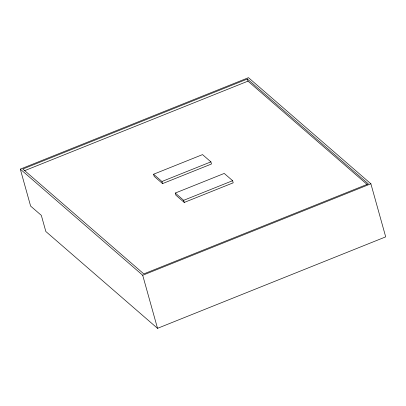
<?xml version="1.0" encoding="UTF-8"?>
<svg xmlns="http://www.w3.org/2000/svg" width="406" height="406" viewBox="0 0 406 406"><rect width="100%" height="100%" fill="white"/><g stroke="black" fill="none" stroke-linecap="round" stroke-linejoin="round"><path stroke-width="0.61" d="M20.3 169.135L248.477 77.668L370.881 183.791L385.7 236.865L157.523 328.332L45.832 231.496L41.326 215.363L30.612 206.075L20.3 169.135L142.699 275.253L157.523 328.332M247.376 79.023L22.843 169.028L143.805 273.898L368.338 183.898L247.376 79.023L247.97 81.149L367.019 184.36M24.609 170.677L247.97 81.149M153.575 174.23L202.523 154.61L210.897 161.872L211.49 163.994L162.542 183.613L154.168 176.351L153.575 174.23L161.948 181.492L162.542 183.613M161.948 181.492L210.897 161.872M175.29 193.053L224.234 173.433L232.608 180.695L233.201 182.817L184.253 202.437L175.879 195.179L175.29 193.053L183.664 200.315L184.253 202.437M183.664 200.315L232.608 180.695M142.699 275.253L370.881 183.791"/></g></svg>
